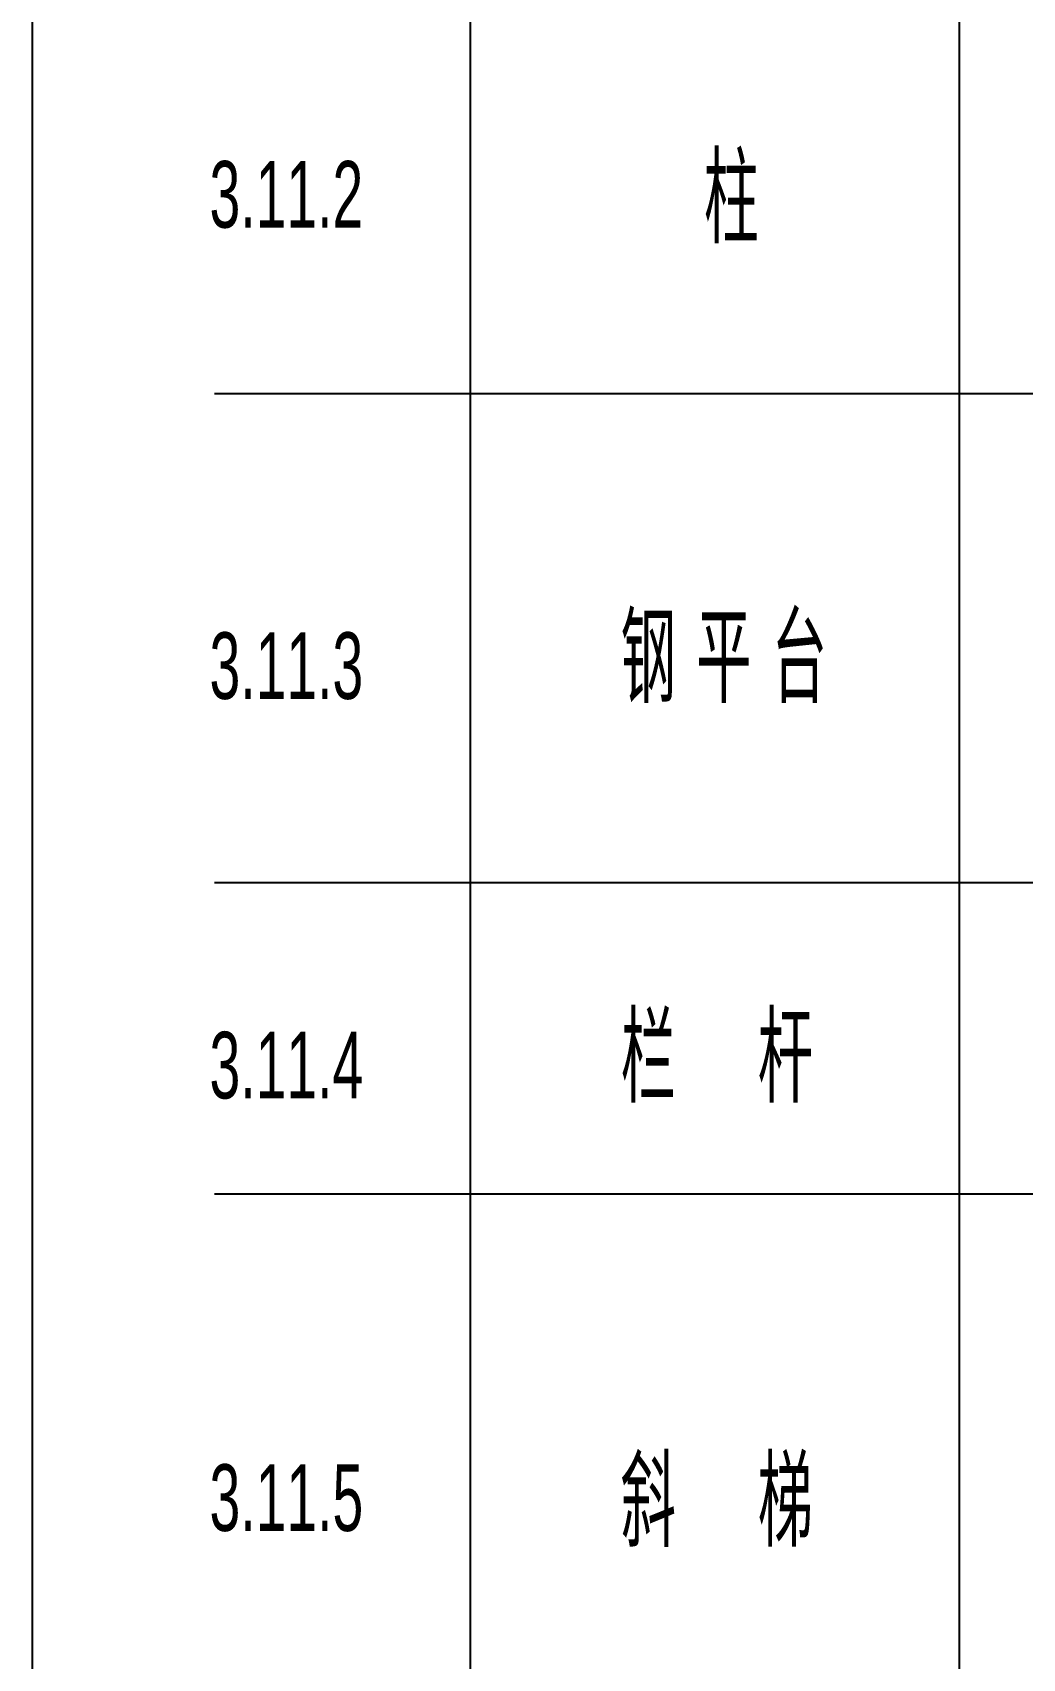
# Model space of a CAD drawing. Header units: inches. Extents: x -18 to 2014, y 4 to 801.
# Drawn here: x 1474.6 to 1519.2, y 113.3 to 186.5 of the extents above; entities that cross this region are included whole.
import ezdxf

# ---------------------------------------------------------------- set-up
doc = ezdxf.new("R2010")
doc.units = ezdxf.units.IN
doc.header["$MEASUREMENT"] = 0
doc.styles.get("Standard").update_dxf_attribs({"font": 'pdatxt.shx', "bigfont": 'hztxt.shx'})

msp = doc.modelspace()

# ---------------------------------------------------------------- linework, layer by layer
at = {"color": 3}
for p, q in [((1474.611, 5.889), (1474.611, 252.889)), ((1494.3, 226.733), (1494.3, 48.233)), ((1516.3, 226.733), (1516.3, 48.233)), ((1482.798, 170.233), (1629.798, 170.233)), ((1482.798, 148.233), (1566.3, 148.233)), ((1482.798, 134.233), (1566.3, 134.233))]:
    msp.add_line(p, q, dxfattribs=at)

# ---------------------------------------------------------------- texts
at = {"color": 3, "width": 0.62}
for s, height, p in [('3.11.2', 3, (1482.577, 177.691)), ('柱', 4, (1504.816, 176.977)), ('钢 平 台', 4, (1501.077, 156.298)), ('3.11.3', 3, (1482.577, 156.489)), ('栏    杆', 4, (1501.077, 138.325)), ('3.11.4', 3, (1482.577, 138.516)), ('斜    梯 ', 4, (1501.077, 118.346)), ('3.11.5', 3, (1482.577, 119.06))]:
    msp.add_text(s, height=height, dxfattribs=at).set_placement(p)

doc.saveas('drawing.dxf')
